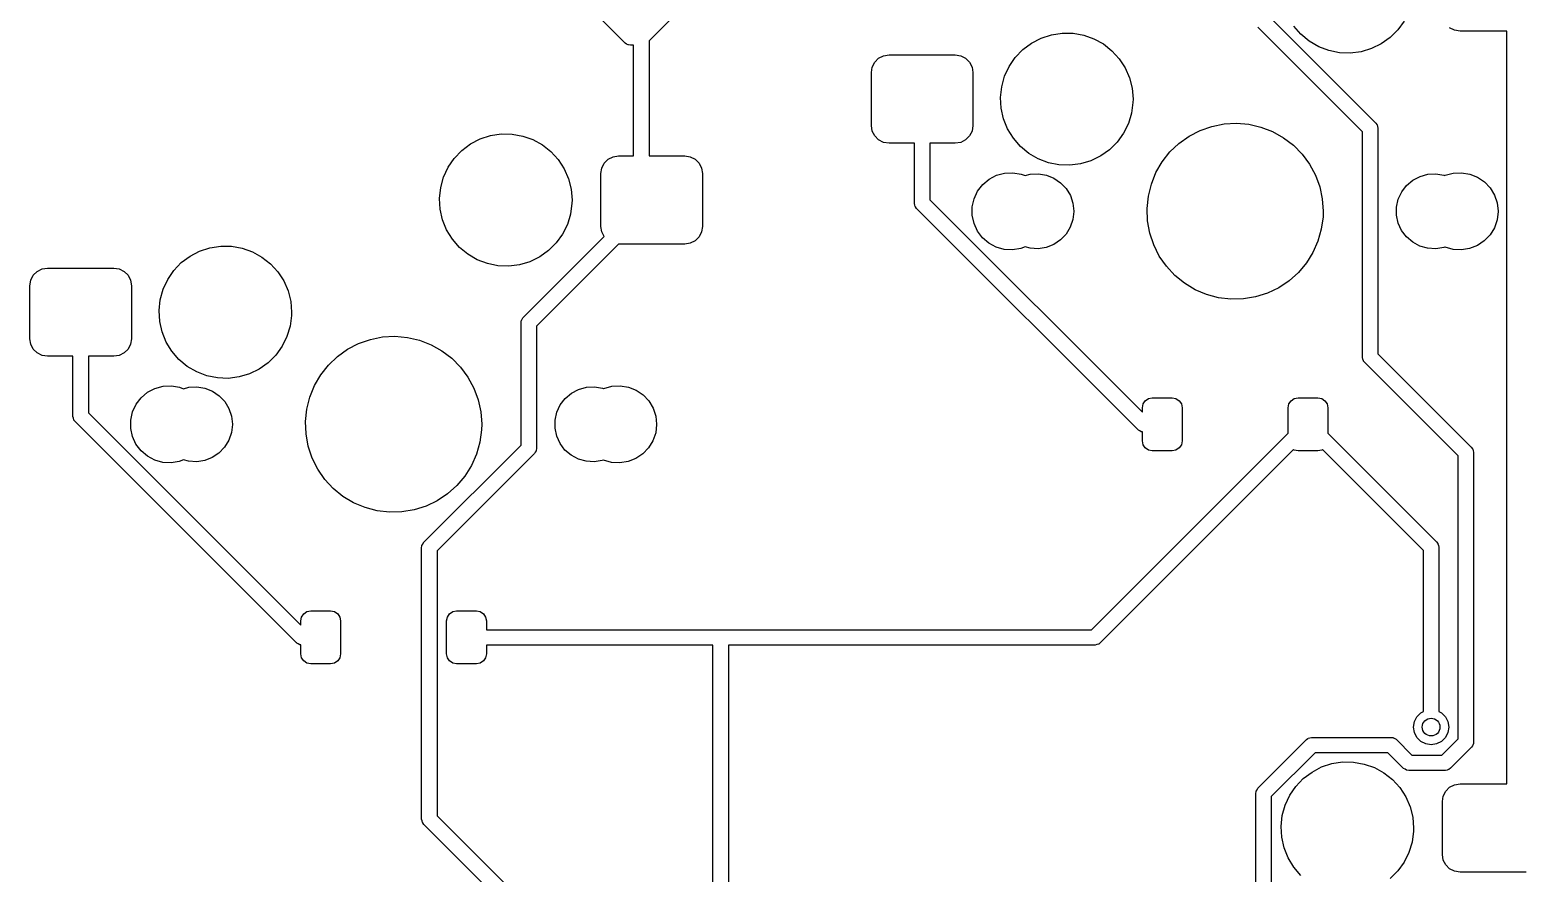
# Model space of a CAD drawing. Extents: x 50 to 376, y -141 to -43.
# Drawn here: x 106.83 to 140.61, y -102.37 to -83.27 of the extents above; entities that cross this region are included whole.
import ezdxf

# ---------------------------------------------------------------- set-up
doc = ezdxf.new("R2010")
doc.units = 0
doc.layers.add('BLACK', color=7, linetype='CONTINUOUS')

msp = doc.modelspace()

# ---------------------------------------------------------------- linework, layer by layer
at = {"layer": 'BLACK', "linetype": 'CONTINUOUS'}
for p, q in [((125.915, -78.4416), (120.844, -83.5135)), ((120.299, -83.5647), (115.735, -79.0009)), ((134.928, -83.0108), (137.295, -85.3778)), ((137.938, -83.0686), (137.794, -83.2682)), ((129.721, -83.4532), (129.954, -83.3768)), ((129.954, -83.3768), (130.197, -83.3397)), ((130.197, -83.3397), (130.443, -83.3427)), ((130.443, -83.3427), (130.685, -83.3858)), ((130.685, -83.3858), (130.917, -83.4678)), ((136.996, -85.574), (134.629, -83.207)), ((135.603, -83.3677), (135.442, -83.1819)), ((135.792, -83.5247), (135.603, -83.3677)), ((137.62, -83.4417), (137.42, -83.5844)), ((137.794, -83.2682), (137.62, -83.4417)), ((139.08, -83.2764), (138.969, -83.2196)), ((139.204, -83.296), (139.08, -83.2764)), ((140.267, -83.296), (139.204, -83.296)), ((140.267, -100.346), (140.267, -83.296)), ((120.303, -83.5672), (120.299, -83.5647)), ((120.305, -83.571), (120.303, -83.5672)), ((120.338, -83.5887), (120.305, -83.571)), ((120.37, -83.608), (120.338, -83.5887)), ((120.375, -83.6083), (120.37, -83.608)), ((120.379, -83.6105), (120.375, -83.6083)), ((120.422, -83.616), (120.379, -83.6105)), ((120.494, -83.616), (120.422, -83.616)), ((120.494, -86.122), (120.494, -83.616)), ((120.844, -83.5135), (120.844, -86.122)), ((129.136, -83.892), (129.306, -83.7143)), ((129.306, -83.7143), (129.503, -83.5667)), ((129.503, -83.5667), (129.721, -83.4532)), ((130.917, -83.4678), (131.132, -83.5866)), ((131.132, -83.5866), (131.325, -83.739)), ((131.325, -83.739), (131.49, -83.9208)), ((136.004, -83.6487), (135.792, -83.5247)), ((136.234, -83.7364), (136.004, -83.6487)), ((136.474, -83.7854), (136.234, -83.7364)), ((136.964, -83.7632), (136.72, -83.7945)), ((137.199, -83.6926), (136.964, -83.7632)), ((137.42, -83.5844), (137.199, -83.6926)), ((125.877, -84.236), (125.897, -84.1124)), ((125.897, -84.1124), (125.953, -84.0009)), ((125.953, -84.0009), (126.042, -83.9124)), ((126.042, -83.9124), (126.153, -83.8556)), ((126.153, -83.8556), (126.277, -83.836)), ((126.277, -83.836), (127.777, -83.836)), ((127.777, -83.836), (127.901, -83.8556)), ((127.901, -83.8556), (128.012, -83.9124)), ((128.012, -83.9124), (128.101, -84.0009)), ((128.101, -84.0009), (128.157, -84.1124)), ((128.157, -84.1124), (128.177, -84.236)), ((128.894, -84.3181), (128.998, -84.0951)), ((128.998, -84.0951), (129.136, -83.892)), ((131.49, -83.9208), (131.624, -84.1272)), ((136.72, -83.7945), (136.474, -83.7854)), ((125.877, -85.436), (125.877, -84.236)), ((128.177, -84.236), (128.177, -85.436)), ((128.829, -84.5549), (128.894, -84.3181)), ((131.624, -84.1272), (131.722, -84.3526)), ((131.722, -84.3526), (131.782, -84.591)), ((128.802, -84.7994), (128.829, -84.5549)), ((131.782, -84.591), (131.802, -84.836)), ((128.817, -85.0448), (128.802, -84.7994)), ((128.871, -85.2846), (128.817, -85.0448)), ((131.8, -84.9093), (131.768, -85.153)), ((131.802, -84.836), (131.8, -84.9093)), ((125.897, -85.5596), (125.877, -85.436)), ((128.177, -85.436), (128.157, -85.5596)), ((128.963, -85.5123), (128.871, -85.2846)), ((131.697, -85.3882), (131.588, -85.6086)), ((131.768, -85.153), (131.697, -85.3882)), ((133.32, -85.5461), (133.586, -85.4528)), ((133.586, -85.4528), (133.862, -85.3978)), ((133.862, -85.3978), (134.143, -85.3823)), ((134.143, -85.3823), (134.424, -85.4066)), ((134.424, -85.4066), (134.698, -85.4702)), ((134.698, -85.4702), (134.961, -85.5719)), ((137.295, -85.3778), (137.322, -85.4124)), ((137.322, -85.4124), (137.323, -85.4169)), ((137.323, -85.4169), (137.326, -85.4204)), ((137.326, -85.4204), (137.335, -85.4566)), ((137.335, -85.4566), (137.346, -85.4923)), ((116.803, -85.8527), (117.021, -85.7392)), ((117.021, -85.7392), (117.254, -85.6628)), ((117.254, -85.6628), (117.497, -85.6257)), ((117.497, -85.6257), (117.743, -85.6287)), ((117.743, -85.6287), (117.985, -85.6718)), ((117.985, -85.6718), (118.217, -85.7538)), ((118.217, -85.7538), (118.432, -85.8726)), ((125.953, -85.6711), (125.897, -85.5596)), ((126.042, -85.7596), (125.953, -85.6711)), ((126.153, -85.8164), (126.042, -85.7596)), ((128.012, -85.7596), (127.901, -85.8164)), ((128.101, -85.6711), (128.012, -85.7596)), ((128.157, -85.5596), (128.101, -85.6711)), ((129.092, -85.7219), (128.963, -85.5123)), ((129.253, -85.9077), (129.092, -85.7219)), ((131.444, -85.8082), (131.27, -85.9817)), ((131.588, -85.6086), (131.444, -85.8082)), ((132.841, -85.8397), (133.07, -85.6759)), ((133.07, -85.6759), (133.32, -85.5461)), ((134.961, -85.5719), (135.207, -85.7095)), ((135.207, -85.7095), (135.431, -85.8804)), ((136.996, -90.6796), (136.996, -85.574)), ((137.346, -85.4923), (137.345, -85.4969)), ((137.345, -85.4969), (137.346, -85.5015)), ((137.346, -85.5015), (137.346, -90.6071)), ((116.436, -86.178), (116.606, -86.0003)), ((116.606, -86.0003), (116.803, -85.8527)), ((118.432, -85.8726), (118.625, -86.025)), ((118.625, -86.025), (118.79, -86.2068)), ((119.919, -86.1984), (120.03, -86.1416)), ((120.03, -86.1416), (120.154, -86.122)), ((120.154, -86.122), (120.494, -86.122)), ((120.844, -86.122), (121.654, -86.122)), ((121.654, -86.122), (121.778, -86.1416)), ((121.778, -86.1416), (121.889, -86.1984)), ((126.277, -85.836), (126.153, -85.8164)), ((126.852, -85.836), (126.277, -85.836)), ((126.852, -87.1899), (126.852, -85.836)), ((127.777, -85.836), (127.202, -85.836)), ((127.202, -85.836), (127.202, -87.1174)), ((127.901, -85.8164), (127.777, -85.836)), ((129.442, -86.0647), (129.253, -85.9077)), ((129.654, -86.1887), (129.442, -86.0647)), ((131.07, -86.1244), (130.849, -86.2326)), ((131.27, -85.9817), (131.07, -86.1244)), ((132.463, -86.2553), (132.637, -86.0341)), ((132.637, -86.0341), (132.841, -85.8397)), ((135.431, -85.8804), (135.628, -86.0811)), ((135.628, -86.0811), (135.796, -86.3076)), ((116.194, -86.6041), (116.298, -86.3811)), ((116.298, -86.3811), (116.436, -86.178)), ((118.79, -86.2068), (118.924, -86.4132)), ((118.924, -86.4132), (119.022, -86.6386)), ((119.754, -86.522), (119.774, -86.3984)), ((119.774, -86.3984), (119.83, -86.2869)), ((119.83, -86.2869), (119.919, -86.1984)), ((121.889, -86.1984), (121.978, -86.2869)), ((121.978, -86.2869), (122.034, -86.3984)), ((122.034, -86.3984), (122.054, -86.522)), ((129.884, -86.2764), (129.654, -86.1887)), ((130.124, -86.3254), (129.884, -86.2764)), ((130.37, -86.3345), (130.124, -86.3254)), ((130.614, -86.3032), (130.37, -86.3345)), ((130.849, -86.2326), (130.614, -86.3032)), ((132.321, -86.4988), (132.463, -86.2553)), ((135.796, -86.3076), (135.929, -86.5555)), ((116.129, -86.8409), (116.194, -86.6041)), ((119.022, -86.6386), (119.082, -86.877)), ((119.754, -87.722), (119.754, -86.522)), ((122.054, -86.522), (122.054, -87.722)), ((128.284, -86.9227), (128.398, -86.7726)), ((128.398, -86.7726), (128.543, -86.6506)), ((128.543, -86.6506), (128.71, -86.5624)), ((128.71, -86.5624), (128.892, -86.5123)), ((128.892, -86.5123), (129.081, -86.5024)), ((129.081, -86.5024), (129.267, -86.5332)), ((129.267, -86.5332), (129.358, -86.5695)), ((129.358, -86.5695), (129.476, -86.5369)), ((129.476, -86.5369), (129.659, -86.5273)), ((129.659, -86.5273), (129.841, -86.5573)), ((129.841, -86.5573), (130.011, -86.6255)), ((130.011, -86.6255), (130.163, -86.7287)), ((130.163, -86.7287), (130.289, -86.8621)), ((132.148, -87.0332), (132.216, -86.7599)), ((132.216, -86.7599), (132.321, -86.4988)), ((135.929, -86.5555), (136.027, -86.8197)), ((136.027, -86.8197), (136.086, -87.0951)), ((137.885, -86.9357), (137.996, -86.7898)), ((137.996, -86.7898), (138.137, -86.6713)), ((138.137, -86.6713), (138.299, -86.5857)), ((138.299, -86.5857), (138.476, -86.5369)), ((138.476, -86.5369), (138.659, -86.5273)), ((138.659, -86.5273), (138.841, -86.5573)), ((138.841, -86.5573), (138.863, -86.5662)), ((138.863, -86.5662), (138.87, -86.5624)), ((138.87, -86.5624), (139.052, -86.5123)), ((139.052, -86.5123), (139.241, -86.5024)), ((139.241, -86.5024), (139.427, -86.5332)), ((139.427, -86.5332), (139.603, -86.6034)), ((139.603, -86.6034), (139.759, -86.7097)), ((139.759, -86.7097), (139.889, -86.847)), ((116.102, -87.0854), (116.129, -86.8409)), ((116.117, -87.3308), (116.102, -87.0854)), ((119.082, -86.877), (119.102, -87.122)), ((119.102, -87.122), (119.1, -87.1953)), ((127.202, -87.1174), (132.012, -91.9274)), ((128.162, -87.2785), (128.204, -87.094)), ((128.204, -87.094), (128.284, -86.9227)), ((130.289, -86.8621), (130.384, -87.0195)), ((130.384, -87.0195), (130.442, -87.1935)), ((132.119, -87.3134), (132.148, -87.0332)), ((136.086, -87.0951), (136.106, -87.376)), ((137.767, -87.2813), (137.807, -87.1021)), ((137.807, -87.1021), (137.885, -86.9357)), ((139.889, -86.847), (139.986, -87.009)), ((139.986, -87.009), (140.047, -87.1881)), ((116.171, -87.5706), (116.117, -87.3308)), ((119.068, -87.439), (118.997, -87.6742)), ((119.1, -87.1953), (119.068, -87.439)), ((126.853, -87.1945), (126.852, -87.1899)), ((126.852, -87.1991), (126.853, -87.1945)), ((126.863, -87.2348), (126.852, -87.1991)), ((126.872, -87.271), (126.863, -87.2348)), ((126.875, -87.2745), (126.872, -87.271)), ((126.876, -87.279), (126.875, -87.2745)), ((126.903, -87.3136), (126.876, -87.279)), ((131.915, -92.3257), (126.903, -87.3136)), ((128.162, -87.4675), (128.162, -87.2785)), ((128.202, -87.6522), (128.162, -87.4675)), ((130.462, -87.3819), (130.441, -87.5643)), ((130.442, -87.1935), (130.462, -87.376)), ((130.462, -87.376), (130.462, -87.3819)), ((132.13, -87.5948), (132.119, -87.3134)), ((136.106, -87.376), (136.102, -87.5012)), ((137.767, -87.4648), (137.767, -87.2813)), ((137.805, -87.6443), (137.767, -87.4648)), ((140.067, -87.3821), (140.045, -87.5699)), ((140.047, -87.1881), (140.067, -87.376)), ((140.067, -87.376), (140.067, -87.3821)), ((116.263, -87.7983), (116.171, -87.5706)), ((116.392, -88.0079), (116.263, -87.7983)), ((118.997, -87.6742), (118.888, -87.8946)), ((119.774, -87.8456), (119.754, -87.722)), ((122.054, -87.722), (122.034, -87.8456)), ((128.28, -87.824), (128.202, -87.6522)), ((128.394, -87.975), (128.28, -87.824)), ((130.381, -87.7379), (130.285, -87.8946)), ((130.441, -87.5643), (130.381, -87.7379)), ((132.181, -87.8719), (132.13, -87.5948)), ((136.064, -87.7803), (135.988, -88.0514)), ((136.102, -87.5012), (136.064, -87.7803)), ((137.882, -87.8112), (137.805, -87.6443)), ((137.992, -87.9579), (137.882, -87.8112)), ((139.984, -87.7486), (139.885, -87.9099)), ((140.045, -87.5699), (139.984, -87.7486)), ((110.904, -88.2028), (111.147, -88.1657)), ((111.147, -88.1657), (111.393, -88.1687)), ((111.393, -88.1687), (111.635, -88.2118)), ((116.553, -88.1937), (116.392, -88.0079)), ((117.997, -89.7813), (119.827, -87.9512)), ((120.152, -88.1217), (118.296, -89.9775)), ((118.744, -88.0942), (118.57, -88.2677)), ((118.888, -87.8946), (118.744, -88.0942)), ((119.827, -87.9512), (119.774, -87.8456)), ((120.154, -88.122), (120.152, -88.1217)), ((121.654, -88.122), (120.154, -88.122)), ((121.778, -88.1024), (121.654, -88.122)), ((121.889, -88.0456), (121.778, -88.1024)), ((121.978, -87.9571), (121.889, -88.0456)), ((122.034, -87.8456), (121.978, -87.9571)), ((128.538, -88.098), (128.394, -87.975)), ((128.704, -88.1873), (128.538, -88.098)), ((130.006, -88.1293), (129.835, -88.1963)), ((130.158, -88.0271), (130.006, -88.1293)), ((130.285, -87.8946), (130.158, -88.0271)), ((132.27, -88.139), (132.181, -87.8719)), ((132.396, -88.391), (132.27, -88.139)), ((135.988, -88.0514), (135.874, -88.309)), ((138.132, -88.0773), (137.992, -87.9579)), ((138.294, -88.1641), (138.132, -88.0773)), ((138.47, -88.2141), (138.294, -88.1641)), ((139.597, -88.1514), (139.421, -88.2204)), ((139.754, -88.0463), (139.597, -88.1514)), ((139.885, -87.9099), (139.754, -88.0463)), ((110.256, -88.5403), (110.453, -88.3927)), ((110.453, -88.3927), (110.671, -88.2792)), ((110.671, -88.2792), (110.904, -88.2028)), ((111.635, -88.2118), (111.867, -88.2938)), ((111.867, -88.2938), (112.082, -88.4126)), ((112.082, -88.4126), (112.275, -88.565)), ((116.742, -88.3507), (116.553, -88.1937)), ((116.954, -88.4747), (116.742, -88.3507)), ((117.184, -88.5624), (116.954, -88.4747)), ((118.37, -88.4104), (118.149, -88.5186)), ((118.57, -88.2677), (118.37, -88.4104)), ((128.886, -88.2387), (128.704, -88.1873)), ((129.075, -88.25), (128.886, -88.2387)), ((129.261, -88.2204), (129.075, -88.25)), ((129.358, -88.1824), (129.261, -88.2204)), ((129.47, -88.2141), (129.358, -88.1824)), ((129.654, -88.225), (129.47, -88.2141)), ((129.835, -88.1963), (129.654, -88.225)), ((132.556, -88.6227), (132.396, -88.391)), ((135.874, -88.309), (135.725, -88.548)), ((138.654, -88.225), (138.47, -88.2141)), ((138.835, -88.1963), (138.654, -88.225)), ((138.861, -88.1858), (138.835, -88.1963)), ((138.864, -88.1873), (138.861, -88.1858)), ((139.046, -88.2387), (138.864, -88.1873)), ((139.235, -88.25), (139.046, -88.2387)), ((139.421, -88.2204), (139.235, -88.25)), ((106.847, -88.9384), (106.903, -88.8269)), ((106.903, -88.8269), (106.992, -88.7384)), ((106.992, -88.7384), (107.103, -88.6816)), ((107.103, -88.6816), (107.227, -88.662)), ((107.227, -88.662), (108.727, -88.662)), ((108.727, -88.662), (108.851, -88.6816)), ((108.851, -88.6816), (108.962, -88.7384)), ((108.962, -88.7384), (109.051, -88.8269)), ((109.051, -88.8269), (109.107, -88.9384)), ((109.948, -88.9211), (110.086, -88.718)), ((110.086, -88.718), (110.256, -88.5403)), ((112.275, -88.565), (112.44, -88.7468)), ((112.44, -88.7468), (112.574, -88.9532)), ((117.424, -88.6114), (117.184, -88.5624)), ((117.67, -88.6205), (117.424, -88.6114)), ((117.914, -88.5892), (117.67, -88.6205)), ((118.149, -88.5186), (117.914, -88.5892)), ((132.747, -88.8295), (132.556, -88.6227)), ((132.965, -89.0073), (132.747, -88.8295)), ((135.544, -88.7636), (135.334, -88.9515)), ((135.725, -88.548), (135.544, -88.7636)), ((106.827, -89.062), (106.847, -88.9384)), ((106.827, -90.262), (106.827, -89.062)), ((109.107, -88.9384), (109.127, -89.062)), ((109.127, -89.062), (109.127, -90.262)), ((109.779, -89.3809), (109.844, -89.1441)), ((109.844, -89.1441), (109.948, -88.9211)), ((112.574, -88.9532), (112.672, -89.1786)), ((112.672, -89.1786), (112.732, -89.417)), ((133.207, -89.1526), (132.965, -89.0073)), ((133.466, -89.2624), (133.207, -89.1526)), ((135.1, -89.108), (134.846, -89.2299)), ((135.334, -88.9515), (135.1, -89.108)), ((109.752, -89.6254), (109.779, -89.3809)), ((112.732, -89.417), (112.752, -89.662)), ((133.738, -89.3346), (133.466, -89.2624)), ((134.018, -89.3677), (133.738, -89.3346)), ((134.3, -89.3611), (134.018, -89.3677)), ((134.577, -89.3148), (134.3, -89.3611)), ((134.846, -89.2299), (134.577, -89.3148)), ((109.767, -89.8708), (109.752, -89.6254)), ((112.75, -89.7353), (112.718, -89.979)), ((112.752, -89.662), (112.75, -89.7353)), ((117.946, -89.905), (117.951, -89.8615)), ((117.951, -89.8615), (117.954, -89.8573)), ((117.954, -89.8527), (117.973, -89.8208)), ((117.954, -89.8573), (117.954, -89.8527)), ((117.973, -89.8208), (117.991, -89.7879)), ((117.991, -89.7879), (117.995, -89.7853)), ((117.995, -89.7853), (117.997, -89.7813)), ((109.821, -90.1106), (109.767, -89.8708)), ((109.913, -90.3383), (109.821, -90.1106)), ((112.718, -89.979), (112.647, -90.2142)), ((117.946, -92.6757), (117.946, -89.905)), ((118.296, -89.9775), (118.296, -92.7482)), ((106.847, -90.3856), (106.827, -90.262)), ((106.903, -90.4971), (106.847, -90.3856)), ((106.992, -90.5856), (106.903, -90.4971)), ((109.051, -90.4971), (108.962, -90.5856)), ((109.107, -90.3856), (109.051, -90.4971)), ((109.127, -90.262), (109.107, -90.3856)), ((110.042, -90.5479), (109.913, -90.3383)), ((112.538, -90.4346), (112.394, -90.6342)), ((112.647, -90.2142), (112.538, -90.4346)), ((113.791, -90.6657), (114.02, -90.5019)), ((114.02, -90.5019), (114.27, -90.3721)), ((114.27, -90.3721), (114.536, -90.2788)), ((114.536, -90.2788), (114.812, -90.2238)), ((114.812, -90.2238), (115.093, -90.2083)), ((115.093, -90.2083), (115.374, -90.2326)), ((115.374, -90.2326), (115.648, -90.2962)), ((115.648, -90.2962), (115.911, -90.3979)), ((115.911, -90.3979), (116.157, -90.5355)), ((116.157, -90.5355), (116.381, -90.7064)), ((107.103, -90.6424), (106.992, -90.5856)), ((107.227, -90.662), (107.103, -90.6424)), ((107.802, -90.662), (107.227, -90.662)), ((107.802, -92.0159), (107.802, -90.662)), ((108.727, -90.662), (108.152, -90.662)), ((108.152, -90.662), (108.152, -91.9434)), ((108.851, -90.6424), (108.727, -90.662)), ((108.962, -90.5856), (108.851, -90.6424)), ((110.203, -90.7337), (110.042, -90.5479)), ((110.392, -90.8907), (110.203, -90.7337)), ((112.22, -90.8077), (112.02, -90.9504)), ((112.394, -90.6342), (112.22, -90.8077)), ((113.413, -91.0813), (113.587, -90.8601)), ((113.587, -90.8601), (113.791, -90.6657)), ((116.381, -90.7064), (116.578, -90.9071)), ((136.997, -90.6842), (136.996, -90.6796)), ((136.996, -90.6888), (136.997, -90.6842)), ((137.007, -90.7245), (136.996, -90.6888)), ((137.016, -90.7607), (137.007, -90.7245)), ((137.019, -90.7642), (137.016, -90.7607)), ((137.02, -90.7687), (137.019, -90.7642)), ((137.047, -90.8033), (137.02, -90.7687)), ((139.161, -92.9174), (137.047, -90.8033)), ((137.346, -90.6071), (139.46, -92.7212)), ((110.604, -91.0147), (110.392, -90.8907)), ((110.834, -91.1024), (110.604, -91.0147)), ((111.074, -91.1514), (110.834, -91.1024)), ((111.32, -91.1605), (111.074, -91.1514)), ((111.564, -91.1292), (111.32, -91.1605)), ((111.799, -91.0586), (111.564, -91.1292)), ((112.02, -90.9504), (111.799, -91.0586)), ((113.271, -91.3248), (113.413, -91.0813)), ((116.578, -90.9071), (116.746, -91.1336)), ((116.746, -91.1336), (116.879, -91.3815)), ((109.348, -91.5986), (109.493, -91.4766)), ((109.493, -91.4766), (109.66, -91.3884)), ((109.66, -91.3884), (109.842, -91.3383)), ((109.842, -91.3383), (110.031, -91.3284)), ((110.031, -91.3284), (110.217, -91.3592)), ((110.217, -91.3592), (110.308, -91.3955)), ((110.308, -91.3955), (110.426, -91.3629)), ((110.426, -91.3629), (110.609, -91.3533)), ((110.609, -91.3533), (110.791, -91.3833)), ((110.791, -91.3833), (110.961, -91.4515)), ((110.961, -91.4515), (111.113, -91.5547)), ((113.166, -91.5859), (113.271, -91.3248)), ((116.879, -91.3815), (116.977, -91.6457)), ((118.946, -91.6158), (119.087, -91.4973)), ((119.087, -91.4973), (119.249, -91.4117)), ((119.249, -91.4117), (119.426, -91.3629)), ((119.426, -91.3629), (119.609, -91.3533)), ((119.609, -91.3533), (119.791, -91.3833)), ((119.791, -91.3833), (119.813, -91.3922)), ((119.813, -91.3922), (119.82, -91.3884)), ((119.82, -91.3884), (120.002, -91.3383)), ((120.002, -91.3383), (120.191, -91.3284)), ((120.191, -91.3284), (120.377, -91.3592)), ((120.377, -91.3592), (120.553, -91.4294)), ((120.553, -91.4294), (120.709, -91.5357)), ((120.709, -91.5357), (120.839, -91.673)), ((109.154, -91.92), (109.234, -91.7487)), ((109.234, -91.7487), (109.348, -91.5986)), ((111.113, -91.5547), (111.239, -91.6881)), ((111.239, -91.6881), (111.334, -91.8455)), ((111.334, -91.8455), (111.392, -92.0195)), ((113.069, -92.1394), (113.098, -91.8592)), ((113.098, -91.8592), (113.166, -91.5859)), ((116.977, -91.6457), (117.036, -91.9211)), ((118.757, -91.9281), (118.835, -91.7617)), ((118.835, -91.7617), (118.946, -91.6158)), ((120.839, -91.673), (120.936, -91.835)), ((120.936, -91.835), (120.997, -92.0141)), ((132.012, -91.827), (132.029, -91.7409)), ((132.012, -91.9274), (132.012, -91.827)), ((132.029, -91.7409), (132.078, -91.6679)), ((132.078, -91.6679), (132.151, -91.6191)), ((132.151, -91.6191), (132.237, -91.602)), ((132.237, -91.602), (132.687, -91.602)), ((132.687, -91.602), (132.773, -91.6191)), ((132.773, -91.6191), (132.846, -91.6679)), ((132.846, -91.6679), (132.895, -91.7409)), ((132.895, -91.7409), (132.912, -91.827)), ((132.912, -91.827), (132.912, -92.577)), ((135.312, -91.827), (135.329, -91.7409)), ((135.312, -92.4045), (135.312, -91.827)), ((135.329, -91.7409), (135.378, -91.6679)), ((135.378, -91.6679), (135.451, -91.6191)), ((135.451, -91.6191), (135.537, -91.602)), ((135.537, -91.602), (135.987, -91.602)), ((135.987, -91.602), (136.073, -91.6191)), ((136.073, -91.6191), (136.146, -91.6679)), ((136.146, -91.6679), (136.195, -91.7409)), ((136.195, -91.7409), (136.212, -91.827)), ((136.212, -91.827), (136.212, -92.4045)), ((107.803, -92.0205), (107.802, -92.0159)), ((107.802, -92.0251), (107.803, -92.0205)), ((107.813, -92.0608), (107.802, -92.0251)), ((107.822, -92.097), (107.813, -92.0608)), ((107.825, -92.1005), (107.822, -92.097)), ((107.826, -92.105), (107.825, -92.1005)), ((107.853, -92.1396), (107.826, -92.105)), ((112.865, -97.1517), (107.853, -92.1396)), ((108.152, -91.9434), (112.962, -96.7534)), ((109.112, -92.1045), (109.154, -91.92)), ((109.112, -92.2935), (109.112, -92.1045)), ((111.412, -92.2079), (111.391, -92.3903)), ((111.392, -92.0195), (111.412, -92.202)), ((111.412, -92.202), (111.412, -92.2079)), ((113.08, -92.4208), (113.069, -92.1394)), ((117.036, -91.9211), (117.056, -92.202)), ((117.056, -92.202), (117.052, -92.3272)), ((118.717, -92.1073), (118.757, -91.9281)), ((118.717, -92.2908), (118.717, -92.1073)), ((121.017, -92.2081), (120.995, -92.3959)), ((120.997, -92.0141), (121.017, -92.202)), ((121.017, -92.202), (121.017, -92.2081)), ((109.152, -92.4782), (109.112, -92.2935)), ((109.23, -92.65), (109.152, -92.4782)), ((111.331, -92.5639), (111.235, -92.7206)), ((111.391, -92.3903), (111.331, -92.5639)), ((113.131, -92.6979), (113.08, -92.4208)), ((117.052, -92.3272), (117.014, -92.6063)), ((118.755, -92.4703), (118.717, -92.2908)), ((118.832, -92.6372), (118.755, -92.4703)), ((120.995, -92.3959), (120.934, -92.5746)), ((130.864, -96.853), (135.312, -92.4045)), ((131.919, -92.3282), (131.915, -92.3257)), ((131.922, -92.332), (131.919, -92.3282)), ((131.955, -92.3497), (131.922, -92.332)), ((131.987, -92.369), (131.955, -92.3497)), ((131.991, -92.3693), (131.987, -92.369)), ((131.996, -92.3715), (131.991, -92.3693)), ((132.012, -92.3736), (131.996, -92.3715)), ((132.012, -92.577), (132.012, -92.3736)), ((136.212, -92.4045), (138.674, -94.8667)), ((109.344, -92.801), (109.23, -92.65)), ((109.488, -92.924), (109.344, -92.801)), ((111.108, -92.8531), (110.956, -92.9553)), ((111.235, -92.7206), (111.108, -92.8531)), ((113.22, -92.965), (113.131, -92.6979)), ((115.747, -94.8743), (117.946, -92.6757)), ((118.245, -92.8719), (116.046, -95.0705)), ((116.938, -92.8774), (116.824, -93.135)), ((117.014, -92.6063), (116.938, -92.8774)), ((118.247, -92.8679), (118.245, -92.8719)), ((118.251, -92.8653), (118.247, -92.8679)), ((118.269, -92.8324), (118.251, -92.8653)), ((118.288, -92.8005), (118.269, -92.8324)), ((118.291, -92.7917), (118.288, -92.7959)), ((118.288, -92.7959), (118.288, -92.8005)), ((118.296, -92.7482), (118.291, -92.7917)), ((118.942, -92.7839), (118.832, -92.6372)), ((119.082, -92.9033), (118.942, -92.7839)), ((119.244, -92.9901), (119.082, -92.9033)), ((120.704, -92.8723), (120.547, -92.9774)), ((120.835, -92.7359), (120.704, -92.8723)), ((120.934, -92.5746), (120.835, -92.7359)), ((135.436, -92.7751), (131.06, -97.1517)), ((132.029, -92.6631), (132.012, -92.577)), ((132.078, -92.7361), (132.029, -92.6631)), ((132.151, -92.7849), (132.078, -92.7361)), ((132.237, -92.802), (132.151, -92.7849)), ((132.687, -92.802), (132.237, -92.802)), ((132.773, -92.7849), (132.687, -92.802)), ((132.846, -92.7361), (132.773, -92.7849)), ((132.895, -92.6631), (132.846, -92.7361)), ((132.912, -92.577), (132.895, -92.6631)), ((135.451, -92.7849), (135.436, -92.7751)), ((135.537, -92.802), (135.451, -92.7849)), ((135.987, -92.802), (135.537, -92.802)), ((136.073, -92.7849), (135.987, -92.802)), ((136.088, -92.7751), (136.073, -92.7849)), ((138.375, -95.0629), (136.088, -92.7751)), ((139.46, -92.7212), (139.487, -92.7558)), ((139.487, -92.7558), (139.488, -92.7603)), ((139.488, -92.7603), (139.491, -92.7638)), ((139.491, -92.7638), (139.5, -92.8)), ((139.5, -92.8), (139.511, -92.8357)), ((139.511, -92.8357), (139.51, -92.8403)), ((139.51, -92.8403), (139.511, -92.8449)), ((139.511, -92.8449), (139.511, -99.3963)), ((109.654, -93.0133), (109.488, -92.924)), ((109.836, -93.0647), (109.654, -93.0133)), ((110.025, -93.076), (109.836, -93.0647)), ((110.211, -93.0464), (110.025, -93.076)), ((110.308, -93.0084), (110.211, -93.0464)), ((110.42, -93.0401), (110.308, -93.0084)), ((110.604, -93.051), (110.42, -93.0401)), ((110.785, -93.0223), (110.604, -93.051)), ((110.956, -92.9553), (110.785, -93.0223)), ((113.346, -93.217), (113.22, -92.965)), ((113.506, -93.4487), (113.346, -93.217)), ((116.824, -93.135), (116.675, -93.374)), ((119.42, -93.0401), (119.244, -92.9901)), ((119.604, -93.051), (119.42, -93.0401)), ((119.785, -93.0223), (119.604, -93.051)), ((119.811, -93.0118), (119.785, -93.0223)), ((119.814, -93.0133), (119.811, -93.0118)), ((119.996, -93.0647), (119.814, -93.0133)), ((120.185, -93.076), (119.996, -93.0647)), ((120.371, -93.0464), (120.185, -93.076)), ((120.547, -92.9774), (120.371, -93.0464)), ((139.161, -99.3238), (139.161, -92.9174)), ((113.697, -93.6555), (113.506, -93.4487)), ((116.675, -93.374), (116.494, -93.5896)), ((113.915, -93.8333), (113.697, -93.6555)), ((114.157, -93.9786), (113.915, -93.8333)), ((116.284, -93.7775), (116.05, -93.934)), ((116.494, -93.5896), (116.284, -93.7775)), ((114.416, -94.0884), (114.157, -93.9786)), ((114.688, -94.1606), (114.416, -94.0884)), ((114.968, -94.1937), (114.688, -94.1606)), ((115.25, -94.1871), (114.968, -94.1937)), ((115.527, -94.1408), (115.25, -94.1871)), ((115.796, -94.0559), (115.527, -94.1408)), ((116.05, -93.934), (115.796, -94.0559)), ((115.704, -94.9457), (115.724, -94.9138)), ((115.724, -94.9138), (115.741, -94.8809)), ((115.741, -94.8809), (115.745, -94.8783)), ((115.745, -94.8783), (115.747, -94.8743)), ((138.674, -94.8667), (138.701, -94.9013)), ((138.701, -94.9013), (138.702, -94.9058)), ((138.702, -94.9058), (138.705, -94.9093)), ((138.705, -94.9093), (138.714, -94.9455)), ((115.696, -94.998), (115.702, -94.9545)), ((115.696, -101.139), (115.696, -94.998)), ((115.702, -94.9545), (115.704, -94.9503)), ((115.704, -94.9503), (115.704, -94.9457)), ((116.046, -95.0705), (116.046, -101.067)), ((138.375, -98.7054), (138.375, -95.0629)), ((138.714, -94.9455), (138.725, -94.9812)), ((138.725, -94.9812), (138.724, -94.9858)), ((138.724, -94.9858), (138.725, -94.9904)), ((138.725, -94.9904), (138.725, -98.7054)), ((112.962, -96.653), (112.979, -96.5669)), ((112.979, -96.5669), (113.028, -96.4939)), ((113.028, -96.4939), (113.101, -96.4451)), ((113.101, -96.4451), (113.187, -96.428)), ((113.187, -96.428), (113.637, -96.428)), ((113.637, -96.428), (113.723, -96.4451)), ((113.723, -96.4451), (113.796, -96.4939)), ((113.796, -96.4939), (113.845, -96.5669)), ((113.845, -96.5669), (113.862, -96.653)), ((116.262, -96.653), (116.279, -96.5669)), ((116.279, -96.5669), (116.328, -96.4939)), ((116.328, -96.4939), (116.401, -96.4451)), ((116.401, -96.4451), (116.487, -96.428)), ((116.487, -96.428), (116.937, -96.428)), ((116.937, -96.428), (117.023, -96.4451)), ((117.023, -96.4451), (117.096, -96.4939)), ((117.096, -96.4939), (117.145, -96.5669)), ((117.145, -96.5669), (117.162, -96.653)), ((112.962, -96.7534), (112.962, -96.653)), ((113.862, -96.653), (113.862, -97.403)), ((116.262, -97.403), (116.262, -96.653)), ((117.162, -96.653), (117.162, -96.853)), ((117.162, -96.853), (130.864, -96.853)), ((112.869, -97.1542), (112.865, -97.1517)), ((112.872, -97.158), (112.869, -97.1542)), ((112.905, -97.1757), (112.872, -97.158)), ((112.937, -97.195), (112.905, -97.1757)), ((112.941, -97.1953), (112.937, -97.195)), ((112.946, -97.1975), (112.941, -97.1953)), ((112.962, -97.1996), (112.946, -97.1975)), ((112.962, -97.403), (112.962, -97.1996)), ((122.291, -97.203), (117.162, -97.203)), ((117.162, -97.203), (117.162, -97.403)), ((122.291, -106.984), (122.291, -97.203)), ((130.936, -97.203), (122.641, -97.203)), ((122.641, -97.203), (122.641, -107.057)), ((130.941, -97.2019), (130.936, -97.203)), ((130.945, -97.2028), (130.941, -97.2019)), ((130.981, -97.192), (130.945, -97.2028)), ((131.017, -97.1831), (130.981, -97.192)), ((131.021, -97.18), (131.017, -97.1831)), ((131.025, -97.1786), (131.021, -97.18)), ((131.06, -97.1517), (131.025, -97.1786)), ((112.979, -97.4891), (112.962, -97.403)), ((113.028, -97.5621), (112.979, -97.4891)), ((113.101, -97.6109), (113.028, -97.5621)), ((113.187, -97.628), (113.101, -97.6109)), ((113.637, -97.628), (113.187, -97.628)), ((113.723, -97.6109), (113.637, -97.628)), ((113.796, -97.5621), (113.723, -97.6109)), ((113.845, -97.4891), (113.796, -97.5621)), ((113.862, -97.403), (113.845, -97.4891)), ((116.279, -97.4891), (116.262, -97.403)), ((116.328, -97.5621), (116.279, -97.4891)), ((116.401, -97.6109), (116.328, -97.5621)), ((116.487, -97.628), (116.401, -97.6109)), ((116.937, -97.628), (116.487, -97.628)), ((117.023, -97.6109), (116.937, -97.628)), ((117.096, -97.5621), (117.023, -97.6109)), ((117.145, -97.4891), (117.096, -97.5621)), ((117.162, -97.403), (117.145, -97.4891)), ((138.15, -99.0596), (138.17, -98.936)), ((138.17, -98.936), (138.227, -98.8245)), ((138.227, -98.8245), (138.315, -98.736)), ((138.315, -98.736), (138.375, -98.7054)), ((138.725, -98.7054), (138.786, -98.736)), ((138.786, -98.736), (138.874, -98.8245)), ((138.874, -98.8245), (138.931, -98.936)), ((138.931, -98.936), (138.95, -99.0596)), ((135.726, -99.3431), (135.761, -99.3162)), ((135.761, -99.3162), (135.766, -99.3148)), ((135.766, -99.3148), (135.769, -99.3117)), ((135.769, -99.3117), (135.805, -99.3028)), ((135.805, -99.3028), (135.841, -99.292)), ((135.841, -99.292), (135.846, -99.2929)), ((135.846, -99.2929), (135.85, -99.2918)), ((135.85, -99.2918), (137.643, -99.2918)), ((137.643, -99.2918), (137.687, -99.2973)), ((137.687, -99.2973), (137.691, -99.2995)), ((137.691, -99.2995), (137.696, -99.2998)), ((137.696, -99.2998), (137.727, -99.3191)), ((137.727, -99.3191), (137.76, -99.3367)), ((138.17, -99.1832), (138.15, -99.0596)), ((138.227, -99.2947), (138.17, -99.1832)), ((138.315, -99.3832), (138.227, -99.2947)), ((138.874, -99.2947), (138.786, -99.3832)), ((138.931, -99.1832), (138.874, -99.2947)), ((138.95, -99.0596), (138.931, -99.1832)), ((134.632, -100.437), (135.726, -99.3431)), ((135.923, -99.6418), (134.931, -100.634)), ((137.571, -99.6418), (135.923, -99.6418)), ((137.92, -99.9913), (137.571, -99.6418)), ((137.76, -99.3367), (137.763, -99.3406)), ((137.763, -99.3406), (137.767, -99.3431)), ((137.767, -99.3431), (138.116, -99.6926)), ((138.427, -99.44), (138.315, -99.3832)), ((138.55, -99.4596), (138.427, -99.44)), ((138.674, -99.44), (138.55, -99.4596)), ((138.786, -99.3832), (138.674, -99.44)), ((138.792, -99.6926), (139.161, -99.3238)), ((139.46, -99.52), (138.989, -99.9913)), ((139.462, -99.516), (139.46, -99.52)), ((139.466, -99.5134), (139.462, -99.516)), ((139.484, -99.4805), (139.466, -99.5134)), ((139.503, -99.4486), (139.484, -99.4805)), ((139.506, -99.4398), (139.503, -99.444)), ((139.503, -99.444), (139.503, -99.4486)), ((139.511, -99.3963), (139.506, -99.4398)), ((135.853, -100.077), (136.071, -99.9632)), ((136.071, -99.9632), (136.304, -99.8868)), ((136.304, -99.8868), (136.547, -99.8497)), ((136.547, -99.8497), (136.793, -99.8527)), ((136.793, -99.8527), (137.035, -99.8958)), ((137.035, -99.8958), (137.267, -99.9778)), ((137.267, -99.9778), (137.482, -100.097)), ((137.924, -99.9938), (137.92, -99.9913)), ((137.927, -99.9976), (137.924, -99.9938)), ((137.96, -100.015), (137.927, -99.9976)), ((138.116, -99.6926), (138.792, -99.6926)), ((138.989, -99.9913), (138.954, -100.018)), ((135.486, -100.402), (135.656, -100.224)), ((135.656, -100.224), (135.853, -100.077)), ((137.482, -100.097), (137.675, -100.249)), ((137.675, -100.249), (137.84, -100.431)), ((137.992, -100.035), (137.96, -100.015)), ((137.996, -100.035), (137.992, -100.035)), ((138, -100.037), (137.996, -100.035)), ((138.044, -100.043), (138, -100.037)), ((138.865, -100.043), (138.044, -100.043)), ((138.869, -100.041), (138.865, -100.043)), ((138.874, -100.042), (138.869, -100.041)), ((138.91, -100.032), (138.874, -100.042)), ((138.946, -100.023), (138.91, -100.032)), ((138.949, -100.02), (138.946, -100.023)), ((138.954, -100.018), (138.949, -100.02)), ((134.581, -100.561), (134.586, -100.518)), ((134.581, -103.719), (134.581, -100.561)), ((134.586, -100.518), (134.588, -100.514)), ((134.588, -100.514), (134.589, -100.509)), ((134.589, -100.509), (134.608, -100.477)), ((134.608, -100.477), (134.626, -100.444)), ((134.626, -100.444), (134.63, -100.441)), ((134.63, -100.441), (134.632, -100.437)), ((134.931, -100.634), (134.931, -103.646)), ((135.244, -100.828), (135.348, -100.605)), ((135.348, -100.605), (135.486, -100.402)), ((137.84, -100.431), (137.974, -100.637)), ((137.974, -100.637), (138.072, -100.863)), ((138.804, -100.746), (138.824, -100.622)), ((138.824, -100.622), (138.88, -100.511)), ((138.88, -100.511), (138.969, -100.422)), ((138.969, -100.422), (139.08, -100.366)), ((139.08, -100.366), (139.204, -100.346)), ((139.204, -100.346), (140.267, -100.346)), ((135.179, -101.065), (135.244, -100.828)), ((138.072, -100.863), (138.132, -101.101)), ((138.804, -101.946), (138.804, -100.746)), ((115.697, -101.144), (115.696, -101.139)), ((115.696, -101.148), (115.697, -101.144)), ((115.707, -101.184), (115.696, -101.148)), ((115.716, -101.22), (115.707, -101.184)), ((115.719, -101.224), (115.716, -101.22)), ((115.721, -101.228), (115.719, -101.224)), ((115.747, -101.263), (115.721, -101.228)), ((119.827, -105.343), (115.747, -101.263)), ((116.046, -101.067), (120.152, -105.172)), ((135.152, -101.309), (135.179, -101.065)), ((135.167, -101.555), (135.152, -101.309)), ((138.132, -101.101), (138.152, -101.346)), ((138.152, -101.346), (138.15, -101.419)), ((135.221, -101.795), (135.167, -101.555)), ((138.118, -101.663), (138.047, -101.898)), ((138.15, -101.419), (138.118, -101.663)), ((135.313, -102.022), (135.221, -101.795)), ((135.442, -102.232), (135.313, -102.022)), ((138.047, -101.898), (137.938, -102.119)), ((138.824, -102.07), (138.804, -101.946)), ((135.603, -102.418), (135.442, -102.232)), ((137.794, -102.318), (137.62, -102.492)), ((137.938, -102.119), (137.794, -102.318)), ((138.88, -102.181), (138.824, -102.07)), ((138.969, -102.27), (138.88, -102.181)), ((139.08, -102.326), (138.969, -102.27)), ((139.204, -102.346), (139.08, -102.326)), ((140.704, -102.346), (139.204, -102.346))]:
    msp.add_line(p, q, dxfattribs=at)
at = {"layer": 'BLACK'}
msp.add_circle((138.55, -99.0596), 0.2, dxfattribs=at)

doc.saveas('drawing.dxf')
